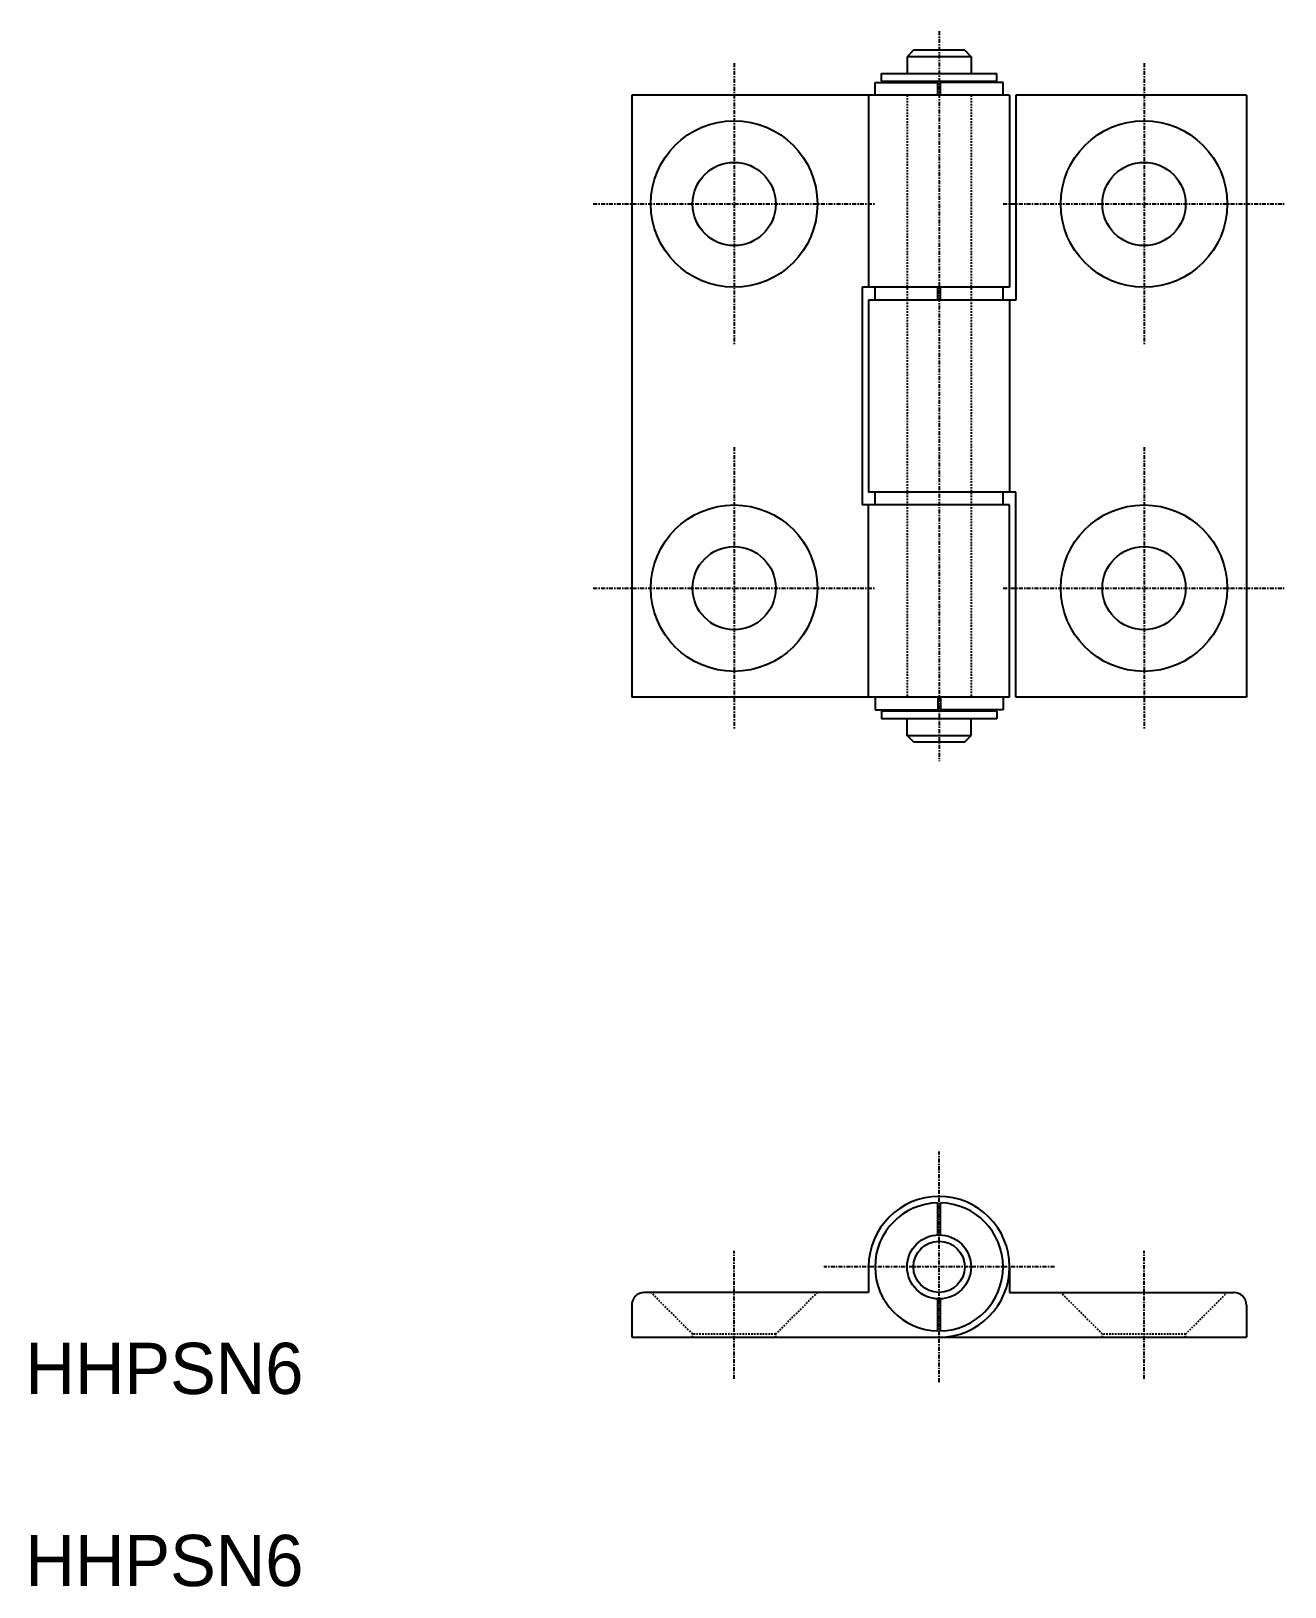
# Model space of a CAD drawing. Extents: x -124 to -26, y -9 to 113.
import ezdxf

# ---------------------------------------------------------------- set-up
doc = ezdxf.new("R2010")
doc.units = 0
doc.header["$LTSCALE"] = 0.25
doc.linetypes.add('CENTER', pattern=[2, 1.25, -0.25, 0.25, -0.25])
doc.linetypes.add('DASHED', pattern=[0.75, 0.5, -0.25])
doc.layers.get('0').update_dxf_attribs({"linetype": 'CONTINUOUS'})
doc.layers.add('CENTER', color=1, linetype='CENTER')

msp = doc.modelspace()

# ---------------------------------------------------------------- linework, layer by layer
at = {"color": 7, "linetype": 'CONTINUOUS'}
for p, q in [((-54.95, 111.26), (-55.45, 110.76)), ((-55.45, 110.76), (-55.45, 109.46)), ((-50.45, 110.76), (-55.45, 110.76)), ((-50.95, 111.26), (-54.95, 111.26)), ((-50.95, 111.26), (-50.45, 110.76)), ((-50.45, 110.76), (-50.45, 109.46)), ((-57.45, 108.86), (-57.45, 109.46)), ((-57.45, 109.46), (-48.45, 109.46)), ((-48.45, 108.86), (-48.45, 109.46)), ((-57.95, 107.76), (-57.95, 108.76)), ((-57.95, 108.76), (-53.05, 108.76)), ((-57.45, 108.86), (-48.45, 108.86)), ((-53.05, 107.76), (-53.05, 108.76)), ((-52.85, 107.76), (-52.85, 108.76)), ((-47.95, 108.76), (-52.85, 108.76)), ((-47.95, 107.76), (-47.95, 108.76)), ((-76.95, 107.76), (-76.95, 60.76)), ((-47.45, 107.76), (-76.95, 107.76)), ((-58.45, 107.76), (-58.45, 92.76)), ((-47.45, 107.76), (-47.45, 92.76)), ((-28.95, 107.76), (-46.95, 107.76)), ((-46.95, 107.76), (-46.95, 91.76)), ((-28.95, 107.76), (-28.95, 60.76)), ((-58.95, 92.76), (-58.95, 75.76)), ((-47.45, 92.76), (-58.95, 92.76)), ((-57.95, 91.76), (-57.95, 92.76)), ((-53.05, 91.76), (-53.05, 92.76)), ((-52.85, 91.76), (-52.85, 92.76)), ((-47.95, 91.76), (-47.95, 92.76)), ((-58.45, 91.76), (-58.45, 76.76)), ((-46.95, 91.76), (-58.45, 91.76)), ((-47.45, 91.76), (-47.45, 76.76)), ((-46.95, 76.76), (-58.45, 76.76)), ((-57.95, 75.76), (-57.95, 76.76)), ((-47.95, 75.76), (-47.95, 76.76)), ((-46.95, 60.76), (-46.95, 76.76)), ((-47.45, 75.76), (-58.95, 75.76)), ((-58.45, 60.76), (-58.45, 75.76)), ((-47.45, 60.76), (-47.45, 75.76)), ((-47.45, 60.76), (-76.95, 60.76)), ((-57.95, 60.76), (-57.95, 59.76)), ((-53.05, 60.76), (-53.05, 59.76)), ((-52.85, 60.76), (-52.85, 59.76)), ((-47.95, 60.76), (-47.95, 59.76)), ((-28.95, 60.76), (-46.95, 60.76)), ((-57.95, 59.76), (-53.05, 59.76)), ((-57.45, 59.66), (-57.45, 59.06)), ((-48.45, 59.66), (-57.45, 59.66)), ((-47.95, 59.76), (-52.85, 59.76)), ((-48.45, 59.66), (-48.45, 59.06)), ((-48.45, 59.06), (-57.45, 59.06)), ((-55.45, 57.76), (-55.45, 59.06)), ((-50.45, 57.76), (-50.45, 59.06)), ((-54.95, 57.26), (-55.45, 57.76)), ((-55.45, 57.76), (-50.45, 57.76)), ((-54.95, 57.26), (-50.95, 57.26)), ((-50.95, 57.26), (-50.45, 57.76)), ((-53.05, 18.76), (-53.05, 21.26)), ((-52.85, 18.76), (-52.85, 21.26)), ((-58.45, 16.26), (-58.45, 14.26)), ((-47.45, 16.26), (-47.45, 14.26)), ((-58.45, 14.26), (-75.95, 14.26)), ((-53.05, 11.26), (-53.05, 13.76)), ((-52.85, 11.26), (-52.85, 13.76)), ((-47.45, 14.26), (-29.95, 14.26)), ((-76.95, 13.26), (-76.95, 10.76)), ((-28.95, 13.26), (-28.95, 10.76)), ((-76.95, 10.76), (-52.95, 10.76)), ((-52.95, 10.76), (-28.95, 10.76))]:
    msp.add_line(p, q, dxfattribs=at)
at = {"color": 3, "linetype": 'DASHED'}
for p, q in [((-55.45, 107.76), (-55.45, 60.76)), ((-50.45, 107.76), (-50.45, 60.76)), ((-72.2, 11.01), (-75.45, 14.26)), ((-62.45, 14.26), (-65.7, 11.01)), ((-40.2, 11.01), (-43.45, 14.26)), ((-30.45, 14.26), (-33.7, 11.01)), ((-65.7, 11.01), (-72.2, 11.01)), ((-72.2, 10.76), (-72.2, 11.01)), ((-65.7, 10.76), (-65.7, 11.01)), ((-40.2, 10.76), (-40.2, 11.01)), ((-33.7, 11.01), (-40.2, 11.01)), ((-33.7, 10.76), (-33.7, 11.01))]:
    msp.add_line(p, q, dxfattribs=at)
at = {"color": 7, "linetype": 'CONTINUOUS'}
for centre, radius in [((-68.95, 99.26), 6.5), ((-36.95, 99.26), 6.5), ((-68.95, 99.26), 3.25), ((-36.95, 99.26), 3.25), ((-68.95, 69.26), 6.5), ((-36.95, 69.26), 6.5), ((-68.95, 69.26), 3.25), ((-36.95, 69.26), 3.25), ((-52.95, 16.26), 2.5), ((-52.95, 16.26), 2)]:
    msp.add_circle(centre, radius, dxfattribs=at)
for centre, radius, start, end in [((-52.95, 16.26), 5.5, 270, 180), ((-52.95, 16.26), 5, 91.146, 268.854), ((-52.95, 16.26), 5, 271.146, 88.854), ((-75.95, 13.26), 1, 90, 180), ((-29.95, 13.26), 1, 360, 90)]:
    msp.add_arc(centre, radius, start, end, dxfattribs=at)
at = {"layer": 'CENTER', "color": 1, "linetype": 'CENTER'}
for p, q in [((-52.95, 112.76), (-52.95, 55.76)), ((-68.95, 110.26), (-68.95, 88.26)), ((-36.95, 110.26), (-36.95, 88.26)), ((-79.95, 99.26), (-57.95, 99.26)), ((-47.95, 99.26), (-25.95, 99.26)), ((-68.95, 80.26), (-68.95, 58.26)), ((-36.95, 80.26), (-36.95, 58.26)), ((-79.95, 69.26), (-57.95, 69.26)), ((-47.95, 69.26), (-25.95, 69.26)), ((-52.95, 7.26), (-52.95, 25.26)), ((-68.95, 7.51), (-68.95, 17.51)), ((-36.95, 7.51), (-36.95, 17.51)), ((-43.95, 16.26), (-61.95, 16.26))]:
    msp.add_line(p, q, dxfattribs=at)

# ---------------------------------------------------------------- texts
at = {"color": 7, "linetype": 'CONTINUOUS'}
for p in [(-124.28, 6.33), (-124.28, -8.67)]:
    msp.add_text('HHPSN6', height=4, dxfattribs=at).set_placement(p)

doc.saveas('drawing.dxf')
